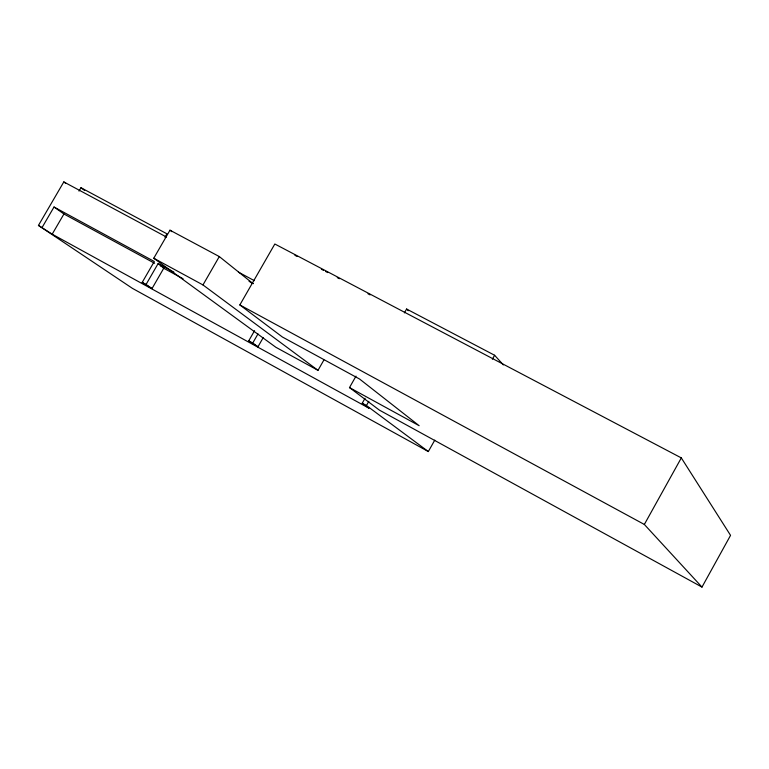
<?xml version="1.0" encoding="UTF-8"?>
<svg xmlns="http://www.w3.org/2000/svg" width="769" height="769" viewBox="0 0 769 769"><rect width="100%" height="100%" fill="white"/><g stroke="black" fill="none" stroke-linecap="round" stroke-linejoin="round"><path stroke-width="1.15" d="M349.491 387.576L379.386 410.108L701.982 587.083L730.55 535.359L681.315 457.901L274.831 244.004L239.841 304.937L282.358 336.976L359.565 379.021L419.153 425.699L349.491 387.576L355.999 376.128M701.982 587.083L644.345 524.458L681.315 457.901M166.498 237.044L63.808 181.917L38.45 225.423L132.441 288.375L428.323 451.557L434.773 440.137M492.371 359.21L494.602 355.259L406.599 309.032L404.398 312.906M428.323 451.557L366.438 405.523L368.803 401.36M38.45 225.423L52.186 234.18L368.976 408.224L362.237 403.216L365.073 398.227M252.972 283.578L219.3 256.567L169.978 230.191L153.762 258.23L275.85 347.271L318.001 370.341L323.893 360.007M263.181 337.678L257.961 346.8L248.714 340.878L254.558 330.68M257.961 346.8L252.722 343.08L257.99 333.89M318.001 370.341L202.968 284.934L219.3 256.567M164.979 237.285L166.969 233.834L80.966 187.723L78.996 191.106M152.002 288.596L146.043 284.501L158.135 263.575L163.989 267.833L152.002 288.596L142.207 282.396L154.29 261.489L54.022 207.015L42.122 227.441M52.186 234.18L63.942 213.993L54.022 207.015M294.912 255.298L297.026 256.413M321.384 269.246L323.509 270.361M325.623 271.476L327.738 272.591M337.274 277.609L339.389 278.724M367.995 293.777L370.11 294.892M238.438 272.139L254.308 280.647M249.069 281.367L253.309 283.636M153.762 258.23L202.968 284.934M239.841 304.937L644.345 524.458M158.135 263.575L173.881 272.13M160.173 265.757L163.989 267.833M63.942 213.993L154.617 263.286M163.047 267.872L183.08 278.762M142.207 282.396L146.043 284.501M248.714 340.878L252.722 343.08M362.237 403.216L366.438 405.523M63.808 181.917L65.73 183.339M80.966 187.723L84.686 190.52M169.978 230.191L171.862 231.661M406.599 309.032L408.281 310.705M494.602 355.259L503.378 364.939"/></g></svg>
